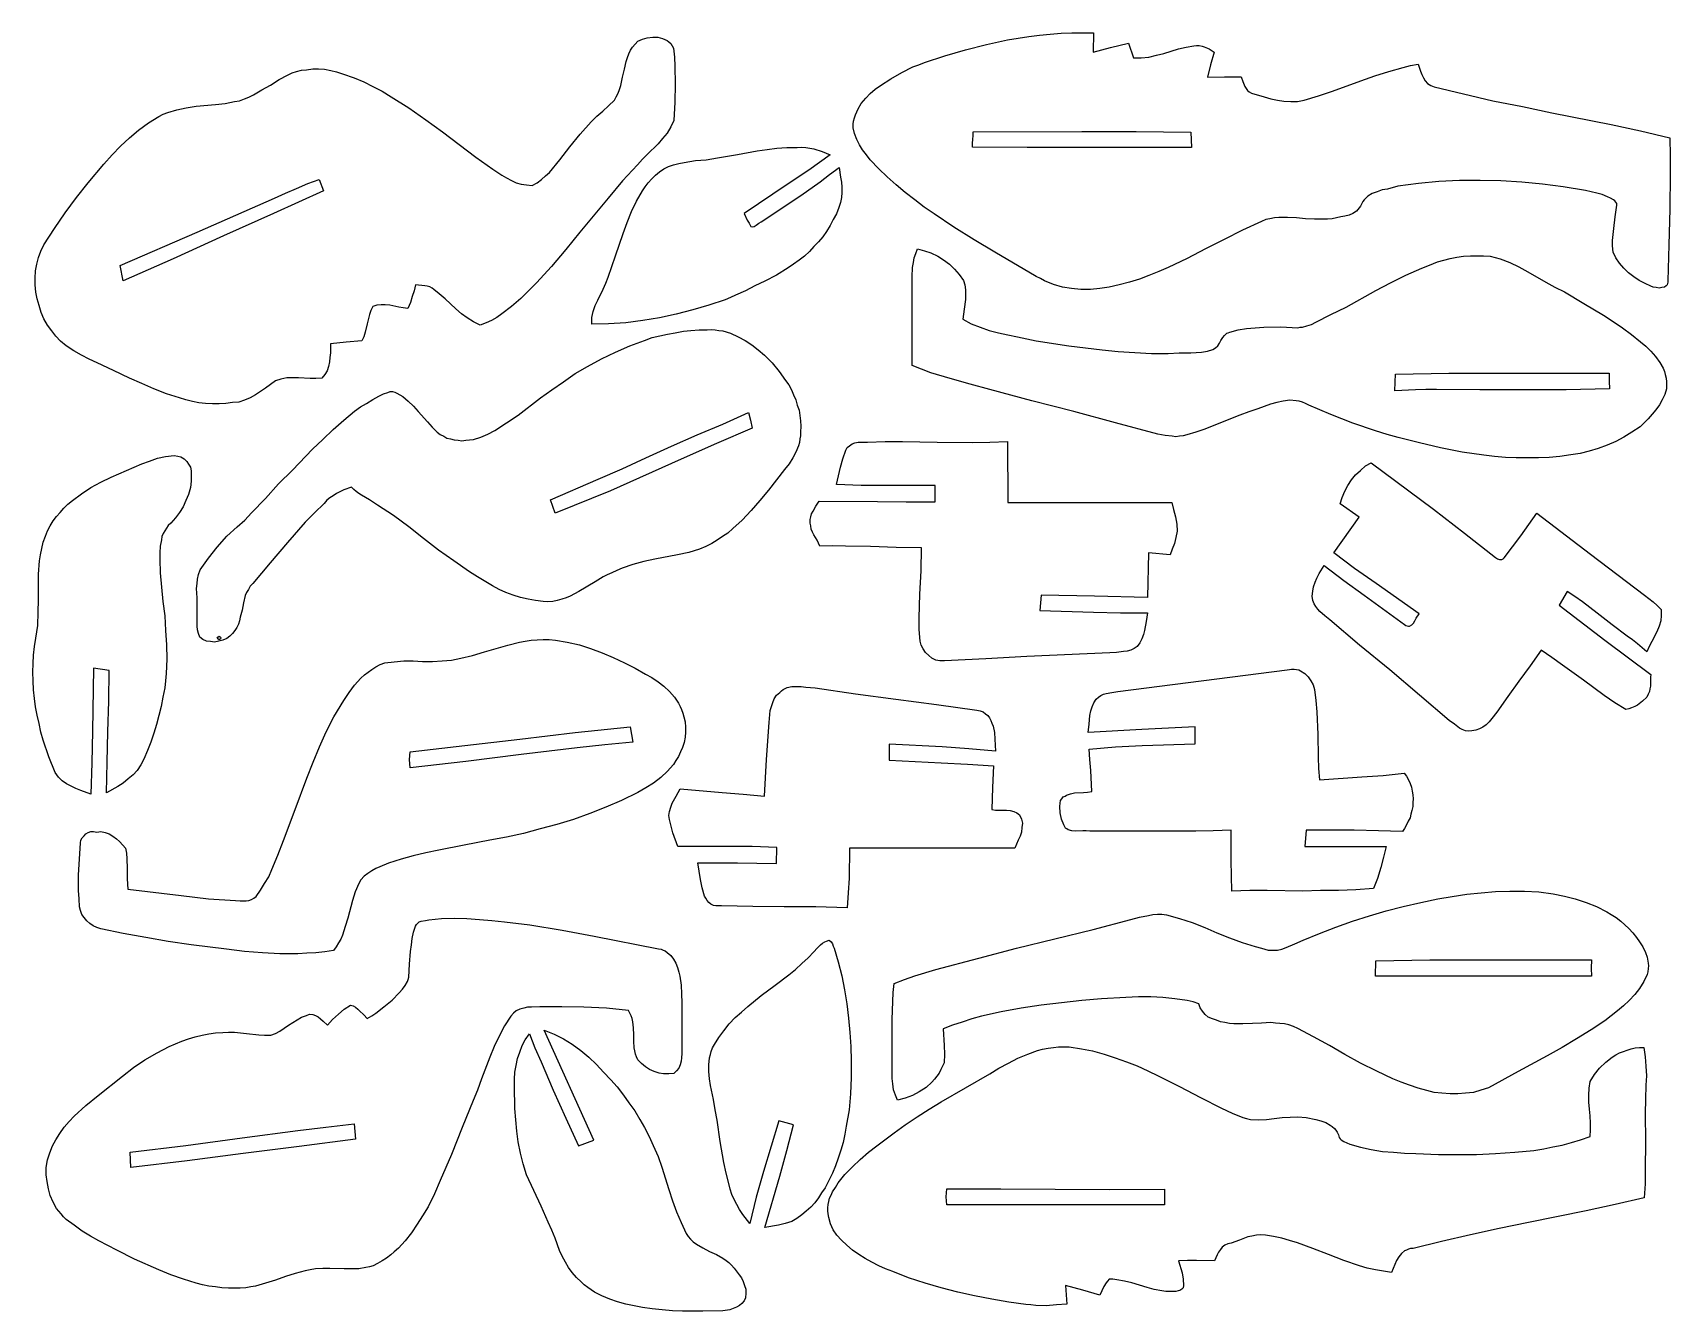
# Model space of a CAD drawing. Extents: x 0 to 623, y 0 to 1485.
# Drawn here: x 9 to 617, y 1010 to 1485 of the extents above; entities that cross this region are included whole.
import ezdxf

# ---------------------------------------------------------------- set-up
doc = ezdxf.new("R2010")
doc.units = 0
doc.layers.get('0').update_dxf_attribs({"color": 1, "linetype": 'CONTINUOUS'})

msp = doc.modelspace()

# ---------------------------------------------------------------- linework, layer by layer
for points in [[(340.13, 1473.96), (347.66, 1476.47), (355.36, 1478.64), (363.05, 1480.65), (370.92, 1482.32), (378.78, 1483.66), (382.79, 1484.16), (386.81, 1484.5), (390.82, 1484.83), (394.84, 1485), (398.86, 1485), (402.87, 1485), (402.7, 1477.81), (409.23, 1479.48), (415.92, 1481.15), (417.76, 1475.63), (420.61, 1475.63), (423.45, 1475.97), (426.29, 1476.63), (428.97, 1477.3), (434.49, 1478.98), (437.34, 1479.65), (440.18, 1480.15), (441.18, 1480.32), (442.19, 1480.32), (443.19, 1479.98), (444.03, 1479.81), (445.87, 1478.98), (447.71, 1477.81), (446.37, 1473.12), (445.2, 1468.44), (451.56, 1468.6), (454.57, 1468.6), (457.75, 1468.6), (458.42, 1466.93), (459.09, 1465.09), (459.59, 1464.25), (460.09, 1463.58), (460.76, 1463.08), (461.59, 1462.58), (466.28, 1461.24), (468.79, 1460.41), (471.3, 1459.9), (473.64, 1459.57), (476.15, 1459.4), (478.66, 1459.4), (481.17, 1459.9), (486.52, 1461.58), (491.71, 1463.25), (502.25, 1467.1), (507.44, 1468.94), (512.62, 1470.61), (517.98, 1472.12), (520.65, 1472.79), (523.5, 1473.29), (524.33, 1470.78), (524.84, 1469.44), (525.51, 1468.27), (526.17, 1467.1), (527.01, 1466.09), (528.18, 1465.43), (529.52, 1464.92), (540.4, 1462.25), (551.27, 1459.74), (562.31, 1457.56), (573.19, 1455.22), (595.27, 1450.87), (606.15, 1448.53), (617.02, 1446.02), (617.19, 1439.33), (617.19, 1432.63), (617.02, 1419.42), (616.69, 1406.2), (616.35, 1392.81), (616.35, 1392.31), (616.18, 1391.81), (616.02, 1391.31), (615.68, 1390.97), (615.01, 1390.47), (614.01, 1390.31), (613.01, 1390.14), (612, 1390.31), (610.83, 1390.47), (609.99, 1390.81), (607.82, 1391.81), (605.64, 1392.98), (603.64, 1394.32), (601.63, 1395.83), (599.96, 1397.5), (598.28, 1399.34), (596.94, 1401.35), (595.94, 1403.52), (595.77, 1405.86), (595.77, 1407.87), (595.94, 1410.05), (596.28, 1412.22), (596.78, 1416.57), (597.28, 1420.92), (597.28, 1421.59), (596.94, 1422.09), (596.61, 1422.6), (596.11, 1422.93), (594.94, 1423.6), (593.93, 1424.1), (591.93, 1424.94), (589.92, 1425.44), (585.74, 1426.44), (577.37, 1427.78), (569.67, 1428.79), (561.98, 1429.45), (554.28, 1429.96), (546.59, 1430.12), (538.89, 1430.12), (531.19, 1429.79), (523.66, 1428.95), (515.97, 1427.95), (512.12, 1426.95), (510.11, 1426.61), (508.27, 1425.94), (506.43, 1425.27), (504.76, 1424.27), (504.09, 1423.6), (503.42, 1422.93), (502.92, 1422.26), (502.42, 1421.26), (502.08, 1420.59), (501.58, 1419.92), (500.58, 1418.75), (499.24, 1417.91), (497.9, 1417.24), (496.23, 1416.91), (494.72, 1416.57), (491.54, 1415.9), (489.87, 1415.74), (488.36, 1415.74), (485.02, 1415.74), (481.67, 1415.9), (478.33, 1416.24), (474.98, 1416.4), (471.8, 1416.4), (470.13, 1416.24), (468.45, 1415.9), (466.95, 1415.57), (465.28, 1414.9), (458.25, 1411.72), (451.39, 1408.21), (444.53, 1404.69), (437.67, 1401.18), (430.64, 1397.83), (427.13, 1396.33), (423.45, 1394.82), (419.94, 1393.48), (416.26, 1392.31), (412.41, 1391.31), (408.73, 1390.47), (405.21, 1389.97), (401.7, 1389.64), (398.19, 1389.64), (394.67, 1389.97), (391.33, 1390.47), (387.98, 1391.48), (384.63, 1392.81), (383.13, 1393.65), (381.62, 1394.49), (366.23, 1403.52), (358.53, 1408.04), (351.01, 1412.72), (343.64, 1417.74), (339.96, 1420.25), (336.45, 1422.93), (332.94, 1425.61), (329.59, 1428.45), (326.24, 1431.46), (323.07, 1434.47), (319.89, 1437.82), (318.55, 1439.66), (317.04, 1441.5), (315.87, 1443.34), (314.87, 1445.35), (314.03, 1447.52), (313.53, 1449.7), (313.53, 1451.04), (313.7, 1452.21), (314.03, 1453.38), (314.37, 1454.55), (315.37, 1456.73), (316.54, 1458.73), (318.21, 1460.74), (319.89, 1462.41), (321.73, 1464.09), (323.74, 1465.43), (327.58, 1467.93), (331.6, 1470.28), (335.78, 1472.28), (337.96, 1473.12), (340.13, 1473.96)], [(233.56, 1481.82), (235.23, 1482.66), (237.07, 1483.16), (239.08, 1483.33), (240.92, 1483.33), (242.76, 1482.83), (243.6, 1482.49), (244.43, 1482.16), (245.1, 1481.65), (245.77, 1480.98), (246.27, 1480.15), (246.78, 1479.31), (247.11, 1475.97), (247.28, 1472.62), (247.44, 1465.93), (247.28, 1459.24), (246.94, 1452.38), (245.77, 1450.03), (244.43, 1447.69), (242.76, 1445.68), (241.09, 1443.68), (237.07, 1439.83), (235.23, 1437.99), (233.39, 1435.98), (227.87, 1429.96), (222.52, 1423.6), (211.98, 1410.88), (206.79, 1404.53), (201.44, 1398.17), (195.91, 1392.15), (190.06, 1386.29), (186.55, 1383.28), (183.03, 1380.6), (181.19, 1379.26), (179.18, 1378.09), (177.18, 1377.26), (175, 1376.42), (172.49, 1377.59), (170.15, 1379.1), (167.97, 1380.6), (165.97, 1382.44), (161.95, 1386.12), (159.78, 1387.96), (157.77, 1389.64), (157.1, 1390.14), (156.26, 1390.64), (155.26, 1390.81), (154.42, 1390.97), (150.91, 1391.31), (150.41, 1389.13), (149.74, 1386.96), (149.07, 1384.78), (148.07, 1382.61), (146.39, 1382.78), (144.72, 1383.11), (141.37, 1383.78), (139.7, 1383.95), (138.19, 1383.95), (136.52, 1383.78), (135.02, 1383.28), (134.35, 1381.77), (133.84, 1380.27), (133.01, 1376.92), (132.17, 1373.74), (131.67, 1372.07), (131, 1370.56), (125.14, 1370.06), (119.29, 1369.39), (119.29, 1366.05), (119.12, 1364.37), (118.95, 1362.7), (118.62, 1361.03), (118.12, 1359.35), (117.28, 1358.02), (116.11, 1356.68), (113.93, 1356.51), (111.76, 1356.51), (107.41, 1356.84), (105.23, 1356.84), (103.06, 1356.84), (100.88, 1356.34), (98.88, 1355.67), (95.2, 1353), (93.36, 1351.66), (91.52, 1350.49), (89.51, 1349.32), (87.33, 1348.48), (85.33, 1347.81), (82.98, 1347.64), (80.47, 1347.31), (77.96, 1347.14), (75.45, 1347.14), (72.95, 1347.31), (70.44, 1347.48), (68.09, 1347.98), (65.58, 1348.65), (63.24, 1349.32), (58.39, 1350.82), (53.7, 1352.66), (49.19, 1354.67), (44.67, 1356.68), (38.65, 1359.52), (32.62, 1362.37), (29.61, 1363.7), (26.77, 1365.21), (23.92, 1366.88), (21.08, 1368.72), (19.07, 1370.4), (17.23, 1372.24), (15.73, 1374.24), (14.22, 1376.42), (12.88, 1378.76), (11.88, 1381.1), (11.04, 1383.61), (10.37, 1386.12), (9.87, 1388.63), (9.54, 1391.31), (9.54, 1393.82), (9.7, 1396.5), (10.21, 1399.01), (10.87, 1401.51), (11.71, 1403.86), (12.88, 1406.2), (16.73, 1412.22), (20.75, 1418.08), (24.93, 1423.77), (29.28, 1429.29), (35.13, 1436.15), (38.15, 1439.66), (41.32, 1442.84), (44.67, 1446.02), (48.02, 1448.86), (51.7, 1451.54), (55.55, 1453.88), (57.22, 1454.72), (58.89, 1455.39), (62.24, 1456.39), (65.75, 1457.06), (69.43, 1457.73), (76.63, 1458.4), (80.14, 1458.73), (83.65, 1459.4), (85.49, 1459.74), (87.33, 1460.41), (89.01, 1461.08), (90.68, 1461.91), (93.86, 1463.75), (97.04, 1465.59), (100.22, 1467.6), (103.39, 1469.27), (105.07, 1470.11), (106.74, 1470.61), (108.58, 1471.11), (110.42, 1471.28), (112.76, 1471.62), (114.94, 1471.62), (117.11, 1471.45), (119.46, 1470.95), (121.63, 1470.44), (123.81, 1469.78), (128.16, 1468.27), (131.67, 1466.76), (135.02, 1465.09), (138.53, 1463.25), (141.87, 1461.24), (148.4, 1457.06), (154.76, 1452.71), (160.95, 1448.19), (167.14, 1443.51), (173.33, 1438.82), (179.69, 1434.31), (183.03, 1432.13), (184.7, 1431.13), (186.55, 1430.12), (188.39, 1429.29), (190.23, 1428.79), (192.23, 1428.45), (194.24, 1428.28), (196.08, 1429.29), (197.75, 1430.46), (199.26, 1431.8), (200.77, 1433.14), (204.61, 1437.82), (208.29, 1442.67), (212.14, 1447.36), (216.16, 1451.87), (218.33, 1454.05), (220.51, 1455.89), (222.68, 1457.9), (224.86, 1459.9), (225.53, 1461.24), (226.2, 1462.58), (226.7, 1463.92), (227.2, 1465.43), (227.87, 1468.44), (228.54, 1471.45), (229.21, 1474.29), (229.71, 1475.8), (230.21, 1477.14), (230.88, 1478.48), (231.55, 1479.65), (232.55, 1480.82), (233.56, 1481.82)], [(358.2, 1448.19), (398.52, 1448.36), (418.76, 1448.36), (439.01, 1448.03), (439.34, 1442.34), (418.93, 1442.34), (398.52, 1442.34), (378.28, 1442.34), (357.87, 1442.5), (357.87, 1444.01), (358.03, 1445.35), (358.2, 1446.85), (358.2, 1448.19)], [(263.17, 1438.49), (270.53, 1439.83), (277.89, 1441.17), (281.57, 1441.67), (285.26, 1442.17), (288.94, 1442.34), (292.78, 1442.34), (294.29, 1442.5), (295.96, 1442.34), (297.47, 1442.17), (298.97, 1441.84), (301.99, 1440.83), (305, 1439.66), (297.13, 1433.97), (289.1, 1428.62), (273.04, 1417.91), (274.21, 1415.4), (274.88, 1414.23), (275.55, 1413.06), (276.05, 1412.89), (276.72, 1413.06), (277.56, 1413.56), (278.56, 1414.23), (279.4, 1414.73), (294.12, 1424.6), (301.32, 1429.62), (304.83, 1432.3), (308.34, 1434.98), (308.85, 1431.3), (309.18, 1429.45), (309.35, 1427.61), (309.35, 1425.61), (309.18, 1423.77), (308.85, 1421.93), (308.18, 1420.09), (307.34, 1417.74), (306.17, 1415.57), (305, 1413.39), (303.66, 1411.22), (302.32, 1409.21), (300.65, 1407.37), (298.97, 1405.53), (297.3, 1403.69), (295.46, 1402.02), (293.45, 1400.51), (291.45, 1399.01), (289.44, 1397.67), (285.09, 1394.99), (280.74, 1392.65), (277.06, 1390.97), (273.54, 1389.13), (269.86, 1387.46), (268.02, 1386.62), (266.02, 1385.79), (259.99, 1383.78), (253.97, 1382.11), (247.78, 1380.43), (241.59, 1379.1), (235.4, 1378.09), (229.04, 1377.26), (222.68, 1376.92), (216.49, 1376.75), (216.49, 1379.26), (216.99, 1381.44), (217.66, 1383.61), (218.67, 1385.62), (220.68, 1389.8), (221.68, 1391.98), (222.52, 1394.15), (225.19, 1402.18), (228.04, 1410.38), (229.54, 1414.56), (231.22, 1418.58), (233.06, 1422.43), (235.23, 1426.28), (236.23, 1427.78), (237.41, 1429.29), (238.74, 1430.79), (240.08, 1432.13), (241.59, 1433.3), (243.26, 1434.47), (244.93, 1435.31), (246.78, 1435.98), (248.78, 1436.48), (250.79, 1436.82), (254.97, 1437.49), (258.99, 1437.82), (263.17, 1438.49)], [(98.54, 1423.6), (102.56, 1425.44), (106.74, 1427.11), (110.92, 1428.95), (115.11, 1430.46), (116.78, 1426.28), (98.21, 1417.91), (79.64, 1409.55), (60.9, 1401.01), (42.33, 1392.81), (41.16, 1398.5), (69.77, 1410.88), (84.15, 1417.24), (98.54, 1423.6)], [(337.45, 1404.69), (340.13, 1404.02), (342.47, 1403.19), (344.98, 1402.02), (347.16, 1400.68), (349.33, 1399.01), (351.17, 1397.16), (353.01, 1395.16), (354.52, 1392.98), (355.02, 1391.31), (355.36, 1389.47), (355.36, 1387.8), (355.36, 1385.96), (354.85, 1382.27), (354.35, 1378.59), (357.36, 1376.92), (360.71, 1375.58), (364.06, 1374.41), (367.57, 1373.57), (371.08, 1372.74), (374.6, 1372.07), (381.62, 1370.56), (393.67, 1368.72), (399.86, 1367.89), (406.05, 1367.22), (412.07, 1366.55), (418.26, 1366.21), (424.45, 1365.88), (430.64, 1365.88), (434.66, 1366.05), (439.01, 1366.05), (441.02, 1366.21), (443.02, 1366.38), (445.2, 1366.72), (447.21, 1367.38), (448.21, 1367.89), (449.05, 1368.72), (449.72, 1369.73), (450.22, 1370.73), (450.89, 1371.73), (451.56, 1372.57), (452.39, 1373.41), (452.89, 1373.57), (453.56, 1373.74), (456.58, 1374.58), (459.75, 1375.08), (462.93, 1375.42), (466.11, 1375.58), (472.47, 1375.75), (478.83, 1375.42), (479.66, 1375.58), (480.5, 1375.58), (482.17, 1376.08), (483.85, 1376.59), (485.52, 1377.42), (491.04, 1380.27), (496.73, 1383.11), (507.77, 1389.3), (513.29, 1392.15), (518.98, 1394.99), (524.84, 1397.5), (527.68, 1398.67), (530.69, 1399.84), (533.03, 1400.51), (535.38, 1401.18), (537.89, 1401.68), (540.4, 1402.02), (542.91, 1402.18), (545.25, 1402.18), (547.76, 1402.18), (550.27, 1402.02), (552.11, 1401.51), (553.95, 1401.01), (557.63, 1399.67), (560.97, 1398), (564.32, 1396.16), (571.01, 1392.31), (574.36, 1390.47), (577.87, 1388.8), (585.07, 1384.45), (592.43, 1380.1), (595.94, 1377.76), (599.45, 1375.42), (602.8, 1372.91), (606.15, 1370.23), (608.15, 1368.56), (609.99, 1366.72), (611.67, 1364.71), (613.34, 1362.53), (614.51, 1360.36), (615.01, 1359.19), (615.35, 1358.02), (615.68, 1356.68), (615.85, 1355.34), (615.85, 1354), (615.85, 1352.66), (615.18, 1350.65), (614.18, 1348.65), (613.17, 1346.81), (611.83, 1344.97), (610.5, 1343.29), (608.99, 1341.62), (605.98, 1338.61), (602.97, 1336.6), (599.96, 1334.76), (596.94, 1333.09), (593.77, 1331.75), (590.42, 1330.58), (587.07, 1329.57), (583.73, 1328.74), (580.21, 1328.24), (576.2, 1327.57), (572.18, 1327.23), (568.17, 1327.06), (563.99, 1327.06), (559.97, 1327.06), (555.95, 1327.23), (551.94, 1327.57), (547.92, 1328.07), (539.89, 1329.24), (531.86, 1330.74), (524, 1332.59), (516.14, 1334.59), (511.95, 1335.76), (507.6, 1337.1), (499.24, 1339.95), (491.04, 1343.13), (482.84, 1346.64), (481.67, 1347.31), (480.5, 1347.81), (479.33, 1348.14), (478.16, 1348.31), (475.82, 1348.48), (473.31, 1348.14), (470.96, 1347.64), (468.62, 1346.97), (463.94, 1345.3), (460.59, 1344.13), (457.24, 1342.96), (450.72, 1340.28), (444.2, 1337.77), (440.85, 1336.6), (437.5, 1335.6), (436.16, 1335.26), (434.83, 1335.09), (433.49, 1334.93), (432.15, 1335.09), (429.47, 1335.43), (426.8, 1335.93), (411.07, 1340.11), (395.51, 1344.3), (379.95, 1348.31), (364.39, 1352.49), (357.03, 1354.5), (349.67, 1356.51), (342.47, 1358.68), (338.96, 1360.02), (335.45, 1361.36), (335.45, 1376.08), (335.45, 1390.81), (335.45, 1394.32), (335.61, 1397.83), (335.95, 1399.67), (336.28, 1401.35), (336.79, 1403.02), (337.45, 1404.69)], [(214.82, 1361.03), (220.01, 1363.87), (225.19, 1366.38), (230.55, 1368.72), (236.07, 1370.73), (238.91, 1371.73), (241.76, 1372.4), (244.6, 1373.07), (247.44, 1373.57), (250.46, 1374.08), (253.3, 1374.41), (256.31, 1374.58), (259.32, 1374.58), (260.83, 1374.75), (262.33, 1374.58), (263.67, 1374.41), (265.18, 1374.24), (268.02, 1373.41), (270.87, 1372.07), (273.38, 1370.73), (275.89, 1369.06), (278.23, 1367.22), (280.57, 1365.21), (283.41, 1362.37), (286.09, 1359.19), (288.43, 1355.84), (289.61, 1354.17), (290.61, 1352.33), (291.45, 1350.49), (292.28, 1348.65), (292.78, 1346.64), (293.45, 1344.8), (293.79, 1342.79), (293.96, 1340.78), (294.12, 1338.78), (293.96, 1336.6), (293.96, 1335.26), (293.79, 1334.09), (293.62, 1332.75), (293.29, 1331.58), (292.28, 1329.24), (291.11, 1327.06), (289.77, 1324.89), (288.1, 1322.71), (285.09, 1318.87), (282.08, 1315.02), (278.9, 1311.17), (275.72, 1307.49), (272.37, 1303.98), (268.86, 1300.8), (267.02, 1299.12), (265.01, 1297.79), (263, 1296.45), (261, 1295.28), (258.82, 1294.1), (256.48, 1293.1), (252.46, 1291.93), (248.28, 1291.09), (239.92, 1289.42), (235.73, 1288.58), (231.72, 1287.41), (227.7, 1286.07), (225.69, 1285.24), (223.85, 1284.4), (222.18, 1283.56), (220.68, 1282.9), (217.66, 1281.06), (211.64, 1277.37), (208.46, 1275.7), (206.96, 1275.03), (205.28, 1274.53), (203.61, 1274.03), (201.94, 1273.69), (200.1, 1273.53), (198.42, 1273.69), (195.58, 1274.03), (192.74, 1274.53), (189.89, 1275.2), (187.21, 1276.04), (184.54, 1277.04), (182.03, 1278.21), (179.52, 1279.55), (177.01, 1281.06), (174, 1282.9), (170.99, 1284.74), (165.13, 1288.75), (159.44, 1292.77), (153.92, 1297.12), (148.4, 1301.47), (142.71, 1305.65), (136.86, 1309.5), (133.84, 1311.5), (130.83, 1313.18), (129.83, 1313.85), (128.82, 1314.52), (127.99, 1315.35), (127.15, 1316.19), (124.31, 1315.19), (121.63, 1313.85), (120.29, 1313.01), (119.12, 1312.17), (117.95, 1311.34), (116.95, 1310.17), (113.43, 1306.65), (109.92, 1303.14), (103.39, 1295.61), (96.87, 1288.08), (90.51, 1280.39), (89.51, 1279.38), (88.84, 1278.21), (88.17, 1277.04), (87.67, 1275.87), (87, 1273.19), (86.5, 1270.51), (85.83, 1267.84), (85.49, 1266.5), (85.16, 1265.33), (84.49, 1263.99), (83.82, 1262.99), (82.98, 1261.82), (81.98, 1260.81), (80.81, 1259.97), (79.3, 1259.31), (77.8, 1258.97), (76.29, 1258.64), (74.79, 1258.8), (73.28, 1258.97), (71.94, 1259.64), (70.77, 1260.48), (70.27, 1261.82), (69.93, 1263.15), (69.77, 1264.49), (69.77, 1266), (69.77, 1268.84), (69.77, 1271.69), (69.77, 1273.36), (69.77, 1275.03), (69.6, 1278.55), (69.77, 1280.39), (69.93, 1282.06), (70.27, 1283.73), (70.94, 1285.41), (73.95, 1289.75), (77.29, 1293.94), (80.81, 1297.95), (84.66, 1301.47), (87.5, 1303.98), (90.01, 1306.65), (95.2, 1312.01), (100.05, 1317.36), (105.23, 1322.55), (112.6, 1330.24), (116.44, 1333.92), (120.29, 1337.6), (124.31, 1341.12), (128.32, 1344.46), (130.5, 1345.97), (132.67, 1347.31), (135.02, 1348.81), (137.36, 1349.98), (139.03, 1350.82), (140.7, 1351.32), (141.54, 1351.66), (142.38, 1351.66), (143.21, 1351.49), (144.05, 1351.16), (146.22, 1349.82), (148.23, 1348.14), (150.24, 1346.3), (151.91, 1344.3), (155.43, 1340.45), (157.1, 1338.44), (158.94, 1336.6), (160.11, 1335.76), (161.45, 1335.09), (162.62, 1334.43), (163.96, 1334.09), (165.3, 1333.76), (166.8, 1333.59), (168.14, 1333.42), (169.65, 1333.59), (170.99, 1333.76), (172.49, 1333.92), (175.17, 1334.76), (177.85, 1335.93), (180.35, 1337.27), (184.7, 1340.11), (189.05, 1342.96), (197.42, 1349.32), (201.6, 1352.33), (205.95, 1355.34), (210.3, 1358.35), (214.82, 1361.03)], [(515.13, 1358.18), (534.87, 1358.52), (554.78, 1358.52), (594.43, 1358.52), (594.43, 1355.51), (594.6, 1352.66), (578.54, 1352.33), (562.48, 1352.33), (546.42, 1352.33), (530.36, 1352.49), (526.34, 1352.49), (522.49, 1352.33), (514.8, 1351.99), (514.97, 1355.17), (515.13, 1358.18)], [(236.57, 1327.06), (246.11, 1331.41), (255.64, 1335.6), (265.18, 1339.61), (274.71, 1343.96), (275.38, 1341.12), (276.05, 1338.11), (262.84, 1332.42), (249.62, 1326.56), (223.35, 1314.85), (202.77, 1306.49), (201.1, 1311.5), (218.84, 1319.2), (227.7, 1323.05), (236.57, 1327.06)], [(310.85, 1329.91), (311.35, 1330.91), (312.19, 1331.58), (313.2, 1332.25), (314.2, 1332.59), (315.37, 1332.92), (316.54, 1332.92), (318.88, 1332.92), (325.41, 1333.09), (331.93, 1333.09), (344.82, 1332.92), (357.87, 1332.75), (364.39, 1332.92), (370.92, 1333.09), (371.08, 1310.5), (431.98, 1310.5), (432.65, 1307.82), (433.32, 1305.15), (433.82, 1302.47), (433.99, 1299.79), (433.49, 1297.45), (432.99, 1295.28), (432.15, 1293.1), (431.31, 1291.09), (423.28, 1291.76), (422.95, 1275.2), (403.21, 1275.7), (383.46, 1276.04), (383.13, 1273.19), (382.96, 1270.35), (402.87, 1269.68), (412.91, 1269.51), (422.95, 1269.51), (422.45, 1266.33), (421.78, 1262.99), (421.44, 1261.48), (420.77, 1259.81), (420.1, 1258.3), (419.1, 1256.96), (417.93, 1256.29), (416.76, 1255.62), (415.42, 1255.29), (414.08, 1255.12), (411.4, 1254.79), (408.89, 1254.62), (378.11, 1253.28), (362.88, 1252.45), (347.49, 1251.61), (345.82, 1251.61), (344.31, 1251.94), (342.81, 1252.61), (341.64, 1253.62), (340.47, 1254.79), (339.63, 1256.13), (338.79, 1257.47), (338.46, 1258.97), (338.12, 1263.32), (338.12, 1267.67), (338.29, 1276.37), (338.79, 1285.07), (338.96, 1293.6), (329.59, 1293.77), (320.05, 1294.1), (310.69, 1294.27), (306, 1294.44), (301.15, 1294.27), (300.15, 1296.45), (298.97, 1298.45), (298.47, 1299.46), (297.97, 1300.63), (297.8, 1301.8), (297.64, 1302.8), (297.64, 1304.14), (297.8, 1305.15), (298.14, 1306.32), (298.64, 1307.32), (299.64, 1309.16), (300.98, 1311), (322.56, 1310.84), (333.27, 1310.67), (343.98, 1310.67), (343.98, 1316.86), (325.74, 1316.86), (316.54, 1316.86), (307.34, 1317.19), (308.85, 1323.55), (309.68, 1326.73), (310.85, 1329.91)], [(37.81, 1319.87), (43.5, 1322.38), (49.19, 1324.89), (52.03, 1325.89), (55.04, 1326.9), (58.05, 1327.57), (61.23, 1327.9), (62.57, 1327.73), (63.74, 1327.4), (64.91, 1326.73), (65.92, 1325.73), (66.59, 1324.72), (67.26, 1323.55), (67.59, 1322.21), (67.59, 1320.87), (67.59, 1318.36), (67.26, 1316.02), (66.59, 1313.51), (65.58, 1311.17), (64.58, 1308.83), (63.24, 1306.82), (61.74, 1304.81), (60.06, 1302.8), (59.06, 1301.97), (58.39, 1300.96), (57.72, 1299.96), (57.22, 1298.96), (56.72, 1297.79), (56.55, 1296.61), (56.05, 1294.27), (55.88, 1291.76), (55.88, 1289.25), (56.05, 1284.4), (57.05, 1273.69), (57.72, 1268.34), (58.05, 1262.99), (58.39, 1257.63), (58.56, 1252.28), (58.22, 1246.92), (58.05, 1244.25), (57.72, 1241.57), (57.05, 1238.22), (56.38, 1234.71), (55.55, 1231.37), (54.71, 1228.02), (53.7, 1224.84), (52.53, 1221.49), (51.36, 1218.32), (50.02, 1215.14), (48.85, 1212.96), (47.51, 1210.95), (46.01, 1209.28), (44.17, 1207.78), (42.33, 1206.27), (40.32, 1204.93), (36.14, 1202.59), (36.31, 1213.97), (36.64, 1225.34), (36.97, 1236.72), (37.14, 1248.1), (31.29, 1248.93), (30.95, 1225.51), (30.62, 1213.8), (30.28, 1202.09), (26.6, 1203.43), (24.76, 1204.26), (22.92, 1205.1), (21.25, 1205.94), (19.57, 1207.11), (18.24, 1208.44), (17.07, 1210.12), (14.72, 1215.97), (12.55, 1222.16), (11.71, 1225.18), (11.04, 1228.35), (10.37, 1231.53), (9.7, 1234.54), (9.37, 1237.72), (9.03, 1240.9), (8.87, 1244.25), (8.7, 1247.43), (8.87, 1250.61), (9.03, 1253.78), (9.37, 1256.96), (9.87, 1260.14), (10.21, 1262.48), (10.54, 1264.83), (10.71, 1269.68), (10.87, 1274.36), (10.87, 1279.21), (10.87, 1283.9), (11.21, 1288.75), (11.54, 1291.09), (12.05, 1293.44), (12.55, 1295.78), (13.38, 1297.95), (14.22, 1299.96), (15.22, 1301.8), (16.23, 1303.64), (17.57, 1305.31), (18.91, 1306.82), (20.24, 1308.33), (21.75, 1309.83), (23.42, 1311.17), (26.77, 1313.68), (30.28, 1316.02), (33.96, 1318.03), (37.81, 1319.87)], [(506.1, 1325.22), (529.19, 1307.99), (540.73, 1299.12), (552.27, 1290.09), (552.94, 1289.59), (553.78, 1289.25), (554.28, 1289.25), (554.62, 1289.25), (555.12, 1289.59), (555.45, 1289.92), (561.64, 1298.12), (564.65, 1302.3), (567.67, 1306.49), (587.58, 1291.26), (607.65, 1276.04), (610.83, 1273.53), (612.34, 1272.19), (613.84, 1270.68), (613.84, 1269.68), (613.84, 1268.51), (613.68, 1266.5), (613.01, 1264.49), (612.17, 1262.48), (610.33, 1258.8), (609.33, 1256.96), (608.49, 1254.96), (604.98, 1257.97), (603.13, 1259.47), (601.13, 1260.81), (595.61, 1264.99), (590.09, 1269.34), (584.56, 1273.53), (581.72, 1275.53), (578.88, 1277.37), (575.86, 1272.36), (592.93, 1259.31), (609.99, 1246.59), (609.83, 1245.59), (609.83, 1244.42), (609.83, 1242.24), (609.66, 1241.24), (609.49, 1240.23), (608.99, 1239.23), (608.49, 1238.22), (606.82, 1236.72), (604.98, 1235.21), (603.97, 1234.71), (602.8, 1234.21), (601.8, 1233.88), (600.63, 1233.54), (596.61, 1236.05), (592.59, 1238.73), (584.9, 1244.42), (577.2, 1250.1), (573.19, 1252.95), (569.17, 1255.62), (565.16, 1249.77), (560.97, 1244.08), (556.79, 1238.39), (552.78, 1232.54), (550.94, 1230.19), (549.93, 1229.02), (548.76, 1227.85), (547.59, 1227.02), (546.25, 1226.35), (544.91, 1225.84), (543.41, 1225.68), (542.07, 1225.51), (541.06, 1225.68), (539.89, 1226.18), (538.89, 1226.68), (537.05, 1228.19), (535.04, 1229.53), (524, 1238.89), (512.96, 1248.26), (501.75, 1257.47), (490.71, 1266.83), (488.87, 1268.34), (487.03, 1270.01), (486.19, 1270.85), (485.52, 1271.85), (484.85, 1272.86), (484.35, 1274.03), (484.18, 1275.7), (484.35, 1277.54), (484.68, 1279.21), (485.18, 1280.89), (485.85, 1282.39), (486.69, 1284.07), (488.53, 1287.08), (495.89, 1281.56), (503.42, 1276.04), (518.48, 1265.16), (518.98, 1264.83), (519.48, 1264.66), (519.98, 1264.49), (520.32, 1264.49), (521.16, 1264.99), (521.82, 1265.66), (522.33, 1266.5), (522.83, 1267.5), (523.83, 1269.18), (507.94, 1280.39), (499.91, 1285.91), (492.21, 1291.76), (501.58, 1304.98), (494.55, 1310), (495.22, 1312.34), (496.23, 1314.68), (497.4, 1316.86), (498.74, 1318.87), (500.24, 1320.71), (502.08, 1322.38), (503.92, 1324.05), (506.1, 1325.22)], [(167.81, 1252.61), (172.16, 1253.62), (176.51, 1254.96), (185.21, 1257.47), (189.56, 1258.64), (191.73, 1258.97), (193.91, 1259.31), (196.08, 1259.47), (198.42, 1259.64), (200.6, 1259.64), (202.94, 1259.31), (207.29, 1258.64), (211.81, 1257.63), (215.99, 1256.29), (220.34, 1254.62), (224.36, 1252.95), (228.54, 1250.94), (232.55, 1248.93), (236.4, 1246.76), (238.74, 1245.42), (241.09, 1243.91), (243.26, 1242.24), (245.27, 1240.23), (247.11, 1238.22), (248.62, 1235.88), (249.28, 1234.71), (249.79, 1233.54), (250.29, 1232.2), (250.62, 1230.86), (251.12, 1229.02), (251.29, 1227.02), (251.29, 1225.18), (251.12, 1223.33), (250.79, 1221.33), (250.12, 1219.49), (249.45, 1217.81), (248.62, 1216.14), (247.61, 1214.63), (246.78, 1213.13), (245.6, 1211.79), (244.6, 1210.62), (242.09, 1208.28), (239.41, 1206.27), (236.57, 1204.43), (233.56, 1202.76), (227.53, 1199.74), (221.68, 1197.24), (215.66, 1194.89), (209.63, 1192.72), (203.44, 1190.88), (197.25, 1189.2), (191.06, 1187.53), (184.7, 1186.19), (178.51, 1185.02), (168.98, 1183.18), (159.61, 1181.34), (154.76, 1180.34), (150.07, 1179.17), (145.56, 1178), (140.87, 1176.49), (137.69, 1175.15), (136.19, 1174.48), (134.68, 1173.65), (133.17, 1172.64), (131.84, 1171.64), (130.67, 1170.3), (129.83, 1168.96), (128.49, 1165.78), (127.49, 1162.6), (125.81, 1156.08), (124.81, 1152.9), (123.81, 1149.72), (123.14, 1148.21), (122.3, 1146.88), (121.46, 1145.37), (120.46, 1144.03), (117.28, 1143.53), (113.93, 1143.2), (110.59, 1143.03), (107.24, 1142.86), (100.55, 1142.86), (94.03, 1143.2), (87.33, 1143.7), (80.64, 1144.53), (67.59, 1146.21), (59.06, 1147.38), (50.69, 1148.88), (42.33, 1150.39), (33.96, 1152.06), (32.46, 1152.56), (31.12, 1153.23), (29.95, 1154.07), (28.78, 1155.07), (27.77, 1156.25), (26.94, 1157.42), (26.43, 1158.92), (26.1, 1160.26), (25.93, 1163.27), (25.76, 1166.28), (25.76, 1172.14), (26.1, 1178), (26.43, 1184.02), (26.6, 1185.02), (27.1, 1185.86), (27.77, 1186.7), (28.44, 1187.36), (29.28, 1187.87), (30.28, 1188.2), (31.29, 1188.2), (32.46, 1188.03), (33.96, 1188.2), (35.64, 1187.87), (37.14, 1187.36), (38.48, 1186.53), (39.82, 1185.52), (40.99, 1184.52), (42.16, 1183.18), (43.16, 1182.01), (43.5, 1180.17), (43.67, 1178.16), (43.83, 1174.48), (43.83, 1170.63), (44, 1166.79), (63.91, 1164.44), (73.95, 1163.27), (83.99, 1162.6), (85.83, 1162.44), (88, 1162.44), (89.01, 1162.6), (90.01, 1162.94), (90.85, 1163.44), (91.68, 1164.11), (93.36, 1166.45), (94.86, 1168.96), (96.37, 1171.47), (97.54, 1174.15), (99.71, 1179.5), (101.89, 1184.85), (106.24, 1196.4), (110.59, 1208.11), (112.93, 1213.97), (115.27, 1219.65), (117.78, 1225.34), (120.63, 1230.86), (124.31, 1236.89), (126.32, 1239.9), (128.32, 1242.57), (130.67, 1245.25), (132, 1246.42), (133.34, 1247.43), (134.68, 1248.43), (136.19, 1249.43), (137.86, 1250.27), (139.53, 1250.94), (143.05, 1251.27), (146.56, 1251.61), (150.07, 1251.61), (153.59, 1251.44), (157.27, 1251.44), (160.78, 1251.61), (164.29, 1251.94), (167.81, 1252.61)], [(77.96, 1260.81), (78.47, 1260.48), (78.63, 1260.14), (78.47, 1259.81), (77.96, 1259.47), (77.46, 1259.81), (77.29, 1260.14), (77.46, 1260.48), (77.96, 1260.81)], [(474.81, 1248.26), (475.65, 1248.43), (476.48, 1248.6), (477.49, 1248.6), (478.33, 1248.43), (479.16, 1248.26), (479.83, 1247.93), (481.34, 1246.92), (482.68, 1245.75), (483.68, 1244.25), (484.52, 1242.74), (485.02, 1241.07), (485.52, 1236.89), (485.85, 1232.7), (486.19, 1224.34), (486.36, 1215.81), (486.52, 1211.62), (486.86, 1207.44), (502.58, 1208.61), (510.45, 1209.11), (518.31, 1209.95), (519.15, 1208.78), (519.98, 1207.44), (520.49, 1206.1), (520.99, 1204.76), (521.32, 1203.26), (521.49, 1201.92), (521.66, 1200.41), (521.49, 1199.08), (521.49, 1197.57), (521.16, 1196.06), (520.82, 1194.73), (520.49, 1193.39), (519.82, 1192.05), (519.15, 1190.71), (518.48, 1189.37), (517.64, 1188.2), (508.77, 1188.54), (499.74, 1188.7), (481.84, 1188.7), (481.34, 1182.68), (511.62, 1182.68), (510.62, 1178.66), (509.61, 1174.82), (508.44, 1170.8), (506.93, 1167.12), (500.41, 1166.62), (493.88, 1166.28), (487.19, 1166.28), (480.67, 1166.12), (467.45, 1166.28), (460.93, 1166.28), (454.23, 1166.12), (454.07, 1177.49), (454.07, 1188.7), (447.37, 1188.54), (440.85, 1188.37), (427.8, 1188.37), (414.58, 1188.37), (401.53, 1188.37), (400.19, 1188.54), (398.86, 1188.54), (396.18, 1188.37), (394.84, 1188.54), (393.5, 1188.87), (393, 1189.2), (392.5, 1189.54), (392.16, 1190.04), (391.83, 1190.71), (390.99, 1192.89), (390.49, 1195.23), (390.32, 1197.57), (390.49, 1198.74), (390.66, 1199.74), (391.16, 1200.41), (391.66, 1201.08), (392.33, 1201.42), (392.83, 1201.75), (394.34, 1202.25), (395.84, 1202.59), (399.19, 1202.76), (400.7, 1202.92), (402.2, 1203.09), (401.87, 1210.95), (401.53, 1214.97), (401.2, 1218.82), (411.07, 1219.65), (420.94, 1220.16), (440.68, 1220.83), (440.68, 1227.18), (420.77, 1226.18), (400.86, 1225.01), (401.2, 1228.19), (401.53, 1231.37), (401.87, 1233.04), (402.37, 1234.54), (403.04, 1236.05), (403.87, 1237.39), (404.71, 1238.22), (405.55, 1238.73), (406.55, 1239.23), (407.56, 1239.56), (409.73, 1239.9), (411.91, 1240.23), (474.81, 1248.26)], [(286.26, 1239.9), (286.93, 1240.57), (287.6, 1241.07), (289.1, 1241.74), (290.78, 1242.07), (292.45, 1242.07), (294.29, 1242.07), (295.96, 1241.91), (299.48, 1241.57), (314.37, 1239.4), (329.42, 1237.39), (344.48, 1235.38), (359.54, 1233.37), (360.71, 1233.04), (361.88, 1232.7), (362.72, 1232.03), (363.55, 1231.37), (364.22, 1230.53), (364.73, 1229.53), (365.06, 1228.52), (365.56, 1227.35), (366.06, 1225.01), (366.23, 1222.5), (366.4, 1218.15), (356.53, 1218.98), (346.66, 1219.65), (326.91, 1220.66), (326.91, 1217.65), (326.91, 1214.8), (336.62, 1214.3), (346.32, 1213.8), (356.03, 1213.3), (365.73, 1212.63), (365.39, 1204.6), (365.06, 1196.4), (366.4, 1196.23), (367.74, 1196.23), (370.58, 1196.23), (371.92, 1196.06), (373.26, 1195.73), (374.43, 1195.23), (375.43, 1194.39), (376.1, 1192.89), (376.44, 1191.38), (376.27, 1189.71), (376.1, 1188.03), (375.6, 1186.53), (374.93, 1185.02), (373.59, 1182.01), (342.98, 1182.01), (312.19, 1182.01), (312.02, 1170.97), (311.69, 1165.45), (311.35, 1159.93), (299.64, 1160.26), (287.93, 1160.26), (276.22, 1160.43), (264.68, 1160.6), (263.51, 1160.6), (262.5, 1160.6), (261.67, 1160.76), (260.66, 1161.26), (259.99, 1161.93), (259.32, 1162.6), (258.82, 1163.44), (258.32, 1164.28), (257.48, 1167.29), (256.81, 1170.47), (255.81, 1176.66), (270.53, 1176.66), (277.73, 1176.49), (285.09, 1176.32), (285.26, 1182.35), (276.05, 1182.68), (266.85, 1182.68), (248.45, 1182.68), (246.61, 1187.7), (245.94, 1190.21), (245.27, 1192.72), (245.1, 1194.22), (245.27, 1195.73), (245.77, 1197.24), (246.27, 1198.74), (247.78, 1201.42), (249.28, 1204.09), (264.84, 1202.76), (272.71, 1202.09), (280.57, 1201.42), (281.41, 1214.97), (282.41, 1228.69), (282.58, 1231.7), (282.75, 1233.21), (283.25, 1234.71), (283.75, 1236.22), (284.25, 1237.56), (285.09, 1238.89), (286.26, 1239.9)], [(148.9, 1217.81), (169.31, 1220.16), (189.72, 1222.5), (210.3, 1225.01), (230.71, 1227.18), (231.72, 1221.49), (221.34, 1220.49), (210.97, 1219.32), (190.23, 1216.81), (169.65, 1214.3), (148.9, 1211.96), (148.73, 1214.97), (148.9, 1217.81)], [(530.86, 1163.27), (536.21, 1164.11), (541.57, 1164.95), (546.92, 1165.45), (552.27, 1165.95), (557.63, 1166.12), (562.98, 1166.12), (568.34, 1165.78), (573.69, 1165.11), (577.87, 1164.28), (581.89, 1163.27), (585.9, 1161.93), (589.75, 1160.43), (593.6, 1158.42), (595.27, 1157.42), (597.11, 1156.25), (598.78, 1154.91), (600.29, 1153.57), (601.8, 1152.23), (603.3, 1150.56), (604.64, 1148.88), (605.81, 1147.21), (606.98, 1145.37), (607.99, 1143.36), (608.66, 1141.52), (608.99, 1139.35), (609.16, 1138.34), (608.99, 1137.34), (608.82, 1136.17), (608.66, 1135.17), (607.32, 1132.49), (605.81, 1129.98), (603.97, 1127.64), (601.96, 1125.46), (599.79, 1123.45), (597.61, 1121.61), (592.93, 1117.93), (587.74, 1114.59), (582.39, 1111.24), (577.04, 1108.06), (571.51, 1104.88), (560.64, 1099.03), (549.6, 1093), (546.75, 1092.17), (544.08, 1091.33), (541.06, 1091), (538.22, 1090.83), (535.38, 1090.83), (532.36, 1091), (529.52, 1091.33), (526.68, 1092), (523.5, 1092.84), (520.32, 1094.01), (517.14, 1095.18), (514.13, 1096.35), (508.11, 1099.19), (502.08, 1102.21), (496.23, 1105.38), (490.54, 1108.73), (484.68, 1111.91), (478.83, 1115.09), (477.15, 1115.76), (475.48, 1116.43), (473.81, 1116.76), (472.13, 1116.93), (470.46, 1117.1), (468.79, 1117.26), (465.28, 1117.1), (461.93, 1116.93), (458.42, 1116.76), (455.07, 1116.76), (453.4, 1116.93), (451.72, 1117.26), (450.05, 1117.6), (448.54, 1118.1), (447.04, 1118.6), (445.53, 1119.27), (444.36, 1120.27), (443.36, 1121.45), (442.52, 1122.78), (442.02, 1124.29), (439.85, 1124.96), (437.67, 1125.46), (433.15, 1126.13), (428.64, 1126.63), (424.12, 1126.8), (419.6, 1126.8), (414.92, 1126.63), (405.88, 1126.13), (398.52, 1125.46), (390.99, 1124.62), (383.46, 1123.79), (375.93, 1122.62), (368.57, 1121.28), (361.21, 1119.61), (357.7, 1118.6), (354.02, 1117.43), (350.5, 1116.26), (346.99, 1114.92), (347.33, 1108.73), (347.49, 1105.55), (347.33, 1102.37), (346.82, 1101.03), (346.15, 1099.86), (345.49, 1098.53), (344.65, 1097.35), (343.81, 1096.18), (342.81, 1095.18), (340.63, 1093.17), (338.12, 1091.5), (335.61, 1090.16), (332.94, 1089.16), (330.09, 1088.49), (329.26, 1090.33), (328.59, 1092.33), (328.25, 1094.51), (328.09, 1096.52), (328.09, 1100.87), (328.09, 1105.05), (328.09, 1118.43), (328.25, 1125.13), (328.42, 1128.47), (328.75, 1131.82), (332.6, 1133.32), (336.45, 1134.66), (344.31, 1137.01), (360.21, 1141.19), (374.26, 1144.87), (388.48, 1148.38), (402.7, 1151.9), (416.76, 1155.58), (419.94, 1156.41), (423.28, 1157.08), (424.95, 1157.42), (426.63, 1157.58), (428.3, 1157.58), (429.97, 1157.25), (434.83, 1155.91), (439.51, 1154.41), (444.2, 1152.56), (448.71, 1150.56), (453.4, 1148.72), (458.08, 1147.04), (462.93, 1145.54), (465.28, 1144.87), (467.79, 1144.2), (469.46, 1144.2), (471.3, 1144.2), (472.8, 1144.53), (474.48, 1145.2), (477.66, 1146.54), (480.83, 1147.88), (486.86, 1150.39), (492.88, 1152.73), (499.07, 1154.91), (505.43, 1156.91), (511.62, 1158.76), (517.98, 1160.43), (524.5, 1161.93), (530.86, 1163.27)], [(155.93, 1155.41), (160.61, 1155.91), (165.3, 1156.08), (169.98, 1155.91), (174.67, 1155.58), (179.35, 1155.24), (184.04, 1154.74), (193.4, 1153.57), (205.45, 1151.56), (217.33, 1149.39), (241.25, 1144.7), (242.26, 1144.53), (242.93, 1144.2), (243.76, 1143.86), (244.43, 1143.36), (245.77, 1142.19), (246.78, 1140.85), (247.61, 1139.35), (248.28, 1137.67), (248.78, 1136), (249.12, 1134.5), (249.62, 1131.15), (249.79, 1127.97), (249.95, 1124.62), (249.95, 1121.45), (249.95, 1114.92), (249.95, 1108.4), (249.95, 1105.72), (249.79, 1104.21), (249.62, 1102.88), (249.28, 1101.54), (248.78, 1100.37), (247.95, 1099.36), (246.94, 1098.36), (245.1, 1098.19), (243.09, 1098.19), (241.42, 1098.53), (239.58, 1099.03), (237.91, 1099.86), (236.4, 1100.87), (234.9, 1102.04), (233.56, 1103.38), (233.06, 1104.55), (232.72, 1105.55), (232.39, 1106.72), (232.22, 1107.89), (232.05, 1110.4), (232.05, 1112.75), (231.88, 1115.26), (231.72, 1117.6), (231.38, 1118.77), (231.05, 1119.77), (230.55, 1120.78), (230.04, 1121.78), (221.85, 1122.62), (213.48, 1122.95), (205.28, 1123.12), (197.09, 1123.12), (194.07, 1122.95), (192.57, 1122.95), (191.23, 1122.62), (189.72, 1122.28), (188.39, 1121.61), (187.38, 1120.78), (186.38, 1119.61), (184.04, 1116.09), (182.03, 1112.24), (180.19, 1108.4), (178.51, 1104.38), (175.5, 1096.35), (174, 1092.17), (172.32, 1088.32), (168.31, 1078.28), (164.29, 1068.24), (160.11, 1058.54), (157.94, 1053.69), (155.59, 1048.84), (153.59, 1045.49), (151.58, 1042.31), (149.4, 1039.13), (147.06, 1036.12), (144.55, 1033.44), (143.05, 1032.11), (141.71, 1030.93), (140.2, 1029.76), (138.53, 1028.76), (136.86, 1027.76), (135.18, 1026.92), (133.84, 1026.58), (132.51, 1026.25), (129.83, 1025.75), (127.15, 1025.75), (124.47, 1025.75), (119.12, 1025.91), (116.44, 1025.91), (113.77, 1025.75), (111.76, 1025.41), (109.92, 1025.08), (106.24, 1024.07), (102.56, 1022.9), (98.88, 1021.56), (95.2, 1020.39), (91.52, 1019.39), (89.68, 1019.06), (87.84, 1018.72), (85.83, 1018.55), (83.99, 1018.55), (81.48, 1018.55), (78.97, 1018.72), (76.63, 1019.06), (74.12, 1019.39), (71.77, 1019.89), (69.43, 1020.39), (64.75, 1021.9), (60.06, 1023.57), (55.55, 1025.41), (46.51, 1029.43), (39.99, 1032.77), (33.29, 1036.12), (30.11, 1037.96), (27.1, 1039.8), (24.09, 1041.98), (21.08, 1044.15), (20.08, 1045.15), (19.24, 1046.16), (17.57, 1048.17), (16.23, 1050.51), (15.22, 1053.02), (14.56, 1055.53), (14.05, 1058.2), (13.72, 1060.71), (13.72, 1063.39), (14.22, 1066.24), (15.06, 1068.91), (16.06, 1071.42), (17.23, 1073.76), (18.74, 1076.11), (20.41, 1078.45), (22.25, 1080.46), (24.09, 1082.46), (28.44, 1086.48), (32.96, 1090.16), (41.99, 1097.35), (46.18, 1100.53), (50.36, 1103.38), (54.88, 1106.05), (59.39, 1108.4), (61.74, 1109.4), (64.08, 1110.4), (66.59, 1111.24), (69.1, 1111.91), (71.61, 1112.58), (74.12, 1113.08), (76.63, 1113.42), (79.3, 1113.58), (81.48, 1113.75), (83.65, 1113.75), (88.17, 1113.25), (92.69, 1112.75), (94.86, 1112.58), (97.2, 1112.58), (98.88, 1113.25), (100.55, 1114.08), (103.73, 1116.26), (106.91, 1118.27), (108.58, 1119.27), (110.42, 1119.94), (111.59, 1120.44), (112.76, 1120.27), (113.77, 1119.94), (114.77, 1119.44), (115.61, 1118.6), (116.61, 1117.77), (118.28, 1116.26), (120.13, 1118.43), (122.3, 1120.44), (124.47, 1122.28), (126.82, 1123.79), (127.82, 1123.45), (128.66, 1122.95), (129.49, 1122.28), (130.16, 1121.61), (131.67, 1120.11), (133.01, 1118.77), (134.68, 1119.77), (136.19, 1120.78), (139.2, 1123.12), (142.21, 1125.63), (144.89, 1128.31), (146.06, 1129.64), (147.06, 1130.98), (147.9, 1132.49), (148.23, 1133.32), (148.4, 1134.16), (148.73, 1139.01), (149.07, 1143.7), (149.4, 1146.21), (149.74, 1148.55), (150.24, 1150.89), (150.91, 1153.07), (151.24, 1153.74), (151.75, 1154.24), (152.25, 1154.74), (153.08, 1154.91), (154.59, 1155.24), (155.93, 1155.41)], [(298.97, 1143.53), (300.15, 1144.87), (301.48, 1146.21), (302.15, 1146.71), (302.99, 1147.21), (303.66, 1147.55), (304.66, 1147.88), (305.33, 1147.21), (305.83, 1146.54), (306.17, 1145.71), (306.5, 1144.87), (308.01, 1139.85), (309.35, 1134.66), (310.35, 1129.48), (311.19, 1124.29), (311.86, 1118.94), (312.36, 1113.58), (312.69, 1108.4), (312.86, 1103.04), (312.86, 1096.85), (312.53, 1090.83), (312.02, 1084.81), (311.02, 1078.78), (310.52, 1075.77), (309.85, 1072.76), (309.01, 1069.92), (308.01, 1066.9), (307, 1064.06), (305.83, 1061.38), (304.5, 1058.54), (303.16, 1055.86), (301.82, 1054.02), (300.65, 1052.18), (299.31, 1050.34), (297.8, 1048.67), (296.13, 1047.16), (294.46, 1045.82), (292.62, 1044.49), (290.78, 1043.31), (288.27, 1042.65), (285.76, 1041.98), (280.74, 1041.14), (286.26, 1060.21), (288.94, 1069.75), (291.45, 1079.29), (285.92, 1080.79), (280.24, 1061.89), (277.56, 1052.35), (275.22, 1042.65), (272.54, 1045.99), (271.37, 1047.83), (270.37, 1049.67), (269.36, 1051.51), (268.52, 1053.35), (267.86, 1055.36), (267.35, 1057.54), (266.35, 1061.38), (265.51, 1065.23), (264.17, 1073.09), (263, 1080.96), (262.33, 1084.81), (261.67, 1088.65), (260.49, 1093.84), (260.16, 1096.35), (259.99, 1099.03), (259.99, 1101.54), (260.16, 1104.21), (260.49, 1105.38), (260.83, 1106.56), (261.33, 1107.89), (262, 1109.07), (263.67, 1111.74), (265.51, 1114.25), (267.52, 1116.76), (269.7, 1119.1), (272.04, 1121.11), (274.38, 1123.29), (279.4, 1127.3), (284.59, 1131.15), (289.61, 1135), (292.11, 1137.01), (294.46, 1139.18), (296.8, 1141.36), (298.97, 1143.53)], [(507.77, 1140.18), (527.85, 1140.52), (547.76, 1140.52), (567.83, 1140.52), (587.91, 1140.52), (587.74, 1137.51), (587.91, 1134.5), (547.76, 1134.5), (507.6, 1134.5), (507.77, 1140.18)], [(198.76, 1114.42), (200.6, 1113.75), (202.44, 1112.91), (205.95, 1111.24), (209.13, 1109.23), (212.31, 1106.89), (215.32, 1104.38), (218.17, 1101.7), (220.84, 1098.86), (223.52, 1096.02), (225.86, 1093.34), (228.2, 1090.33), (230.21, 1087.48), (232.39, 1084.47), (234.23, 1081.29), (236.07, 1078.28), (237.74, 1074.94), (239.25, 1071.59), (241.09, 1067.57), (242.43, 1063.56), (245.1, 1055.19), (246.44, 1051.01), (247.95, 1047), (249.62, 1042.98), (251.46, 1038.96), (252.3, 1037.79), (253.13, 1036.79), (254.14, 1035.79), (255.31, 1034.95), (257.65, 1033.61), (260.16, 1032.27), (262.84, 1031.1), (265.18, 1029.76), (266.35, 1028.93), (267.35, 1028.09), (268.36, 1027.09), (269.36, 1026.08), (271.2, 1023.57), (272.04, 1022.4), (272.71, 1021.06), (273.21, 1019.56), (273.71, 1018.22), (273.71, 1016.71), (273.54, 1015.04), (273.04, 1013.87), (272.21, 1012.87), (271.37, 1012.2), (270.2, 1011.53), (269.03, 1011.02), (267.69, 1010.52), (265.18, 1010.19), (257.65, 1010.02), (250.12, 1010.02), (246.44, 1010.19), (242.59, 1010.52), (238.91, 1010.86), (235.23, 1011.36), (229.04, 1012.7), (226.03, 1013.53), (223.18, 1014.54), (220.17, 1015.71), (217.5, 1017.05), (214.99, 1018.89), (213.65, 1019.89), (212.48, 1020.9), (210.8, 1022.57), (209.13, 1024.41), (207.79, 1026.25), (206.62, 1028.26), (205.45, 1030.43), (204.45, 1032.61), (202.77, 1037.12), (201.6, 1040.14), (200.26, 1043.15), (197.59, 1049), (194.91, 1054.86), (192.23, 1060.71), (190.9, 1064.73), (189.89, 1068.74), (189.05, 1072.93), (188.55, 1076.94), (188.22, 1081.13), (187.88, 1085.31), (187.72, 1093.67), (187.72, 1096.18), (187.88, 1098.86), (188.39, 1101.37), (188.89, 1103.88), (189.72, 1106.22), (190.56, 1108.73), (191.73, 1110.91), (193.24, 1113.08), (195.25, 1107.89), (197.59, 1102.71), (202.1, 1092.17), (206.79, 1081.79), (211.47, 1071.42), (217.16, 1073.6), (198.76, 1114.42)], [(364.39, 1098.19), (367.74, 1100.37), (371.25, 1102.21), (374.76, 1104.05), (378.44, 1105.55), (382.12, 1106.89), (383.97, 1107.39), (385.97, 1107.73), (387.98, 1108.06), (389.82, 1108.23), (391.83, 1108.23), (393.84, 1108.23), (398.35, 1107.56), (402.54, 1106.72), (406.89, 1105.55), (410.9, 1104.21), (415.08, 1102.71), (419.1, 1101.2), (423.11, 1099.36), (426.96, 1097.52), (434.83, 1093.51), (442.69, 1089.49), (450.39, 1085.48), (454.4, 1083.64), (458.42, 1081.96), (459.75, 1081.63), (461.26, 1081.29), (464.1, 1081.13), (467.12, 1081.29), (469.96, 1081.63), (472.97, 1081.96), (475.98, 1082.13), (478.83, 1082.3), (481.84, 1081.96), (485.52, 1081.29), (487.36, 1080.79), (489.2, 1080.12), (490.87, 1079.12), (491.54, 1078.62), (492.38, 1077.95), (492.88, 1077.28), (493.38, 1076.61), (493.88, 1075.6), (494.22, 1074.6), (494.55, 1074.1), (494.89, 1073.76), (495.89, 1073.09), (497.06, 1072.59), (498.07, 1072.09), (502.08, 1070.92), (506.1, 1070.08), (510.28, 1069.41), (514.3, 1069.08), (518.48, 1068.74), (522.66, 1068.58), (531.03, 1068.24), (538.05, 1068.24), (545.25, 1068.24), (552.27, 1068.58), (559.47, 1069.08), (566.5, 1069.75), (570.18, 1070.42), (573.52, 1071.09), (577.04, 1071.76), (580.55, 1072.76), (583.89, 1073.76), (587.41, 1074.94), (587.58, 1077.44), (587.58, 1079.95), (587.41, 1082.63), (587.24, 1085.14), (586.91, 1087.65), (586.91, 1090.33), (587.07, 1092.84), (587.41, 1095.35), (589.08, 1098.02), (590.92, 1100.37), (593.26, 1102.54), (595.61, 1104.38), (596.94, 1105.22), (598.28, 1106.05), (599.79, 1106.56), (601.13, 1107.06), (602.63, 1107.56), (604.14, 1107.89), (605.81, 1108.06), (607.32, 1108.06), (607.82, 1104.55), (608.15, 1101.03), (608.32, 1097.52), (608.15, 1094.01), (607.99, 1088.82), (607.82, 1083.47), (607.99, 1073.09), (607.82, 1062.55), (607.82, 1057.37), (607.48, 1052.18), (596.78, 1049.67), (585.9, 1047.33), (564.49, 1042.98), (553.61, 1040.8), (542.91, 1038.46), (532.2, 1035.95), (521.66, 1033.28), (520.65, 1033.28), (519.98, 1033.11), (519.15, 1032.77), (518.48, 1032.44), (517.31, 1031.44), (516.3, 1030.26), (515.47, 1028.93), (514.8, 1027.42), (513.63, 1024.41), (510.62, 1024.91), (507.6, 1025.41), (504.59, 1026.08), (501.75, 1026.92), (495.89, 1028.93), (490.2, 1031.1), (484.35, 1033.28), (478.66, 1035.45), (475.65, 1036.29), (472.8, 1037.12), (469.79, 1037.79), (466.78, 1038.3), (465.11, 1038.46), (463.44, 1038.3), (461.76, 1037.96), (460.26, 1037.63), (457.08, 1036.46), (454.07, 1035.28), (452.73, 1035.12), (451.72, 1034.61), (450.72, 1033.78), (450.05, 1032.94), (449.38, 1031.94), (448.88, 1030.93), (447.88, 1028.76), (441.18, 1028.93), (437.84, 1028.93), (434.49, 1028.76), (435.83, 1024.24), (436.16, 1021.9), (436.33, 1019.56), (436.16, 1018.72), (435.66, 1018.22), (434.99, 1017.72), (434.32, 1017.55), (433.49, 1017.38), (432.65, 1017.38), (431.31, 1017.38), (429.81, 1017.38), (428.3, 1017.55), (425.46, 1018.05), (422.78, 1018.89), (419.94, 1019.72), (417.09, 1020.56), (414.41, 1021.23), (411.57, 1021.73), (410.06, 1021.9), (408.73, 1021.9), (408.06, 1021.23), (407.56, 1020.56), (406.72, 1019.22), (405.21, 1016.04), (398.86, 1017.88), (392.5, 1019.56), (393, 1012.7), (389.15, 1012.36), (385.3, 1012.03), (381.46, 1012.2), (379.62, 1012.36), (377.77, 1012.53), (371.42, 1013.37), (365.06, 1014.54), (358.7, 1015.71), (352.51, 1017.05), (346.32, 1018.72), (340.3, 1020.39), (334.11, 1022.4), (328.25, 1024.74), (325.58, 1025.75), (323.07, 1026.92), (320.56, 1028.26), (318.05, 1029.6), (315.7, 1031.1), (313.36, 1032.77), (311.19, 1034.61), (309.18, 1036.46), (307.51, 1038.3), (306.17, 1040.3), (305.16, 1042.48), (304.5, 1044.82), (304.33, 1046.16), (304.16, 1047.33), (304.16, 1048.5), (304.33, 1049.67), (304.5, 1050.84), (304.83, 1052.01), (305.33, 1053.19), (305.83, 1054.36), (307, 1056.03), (308.01, 1057.7), (310.52, 1060.88), (313.36, 1063.73), (316.21, 1066.4), (319.22, 1069.08), (322.4, 1071.42), (328.75, 1076.27), (332.94, 1079.29), (337.29, 1082.3), (341.8, 1085.14), (346.32, 1087.82), (355.36, 1093), (364.39, 1098.19)], [(44.84, 1069.08), (65.58, 1071.59), (86.5, 1074.43), (107.24, 1077.11), (117.62, 1078.45), (128.16, 1079.62), (128.66, 1073.93), (107.74, 1071.25), (86.83, 1068.58), (66.09, 1065.9), (45.17, 1063.39), (44.84, 1069.08)], [(348.33, 1055.53), (368.41, 1055.53), (388.65, 1055.36), (408.89, 1055.19), (429.3, 1055.36), (429.3, 1049.5), (348.33, 1049.5), (348.16, 1052.52), (348.33, 1055.53)]]:
    msp.add_lwpolyline(points, close=True)

doc.saveas('drawing.dxf')
